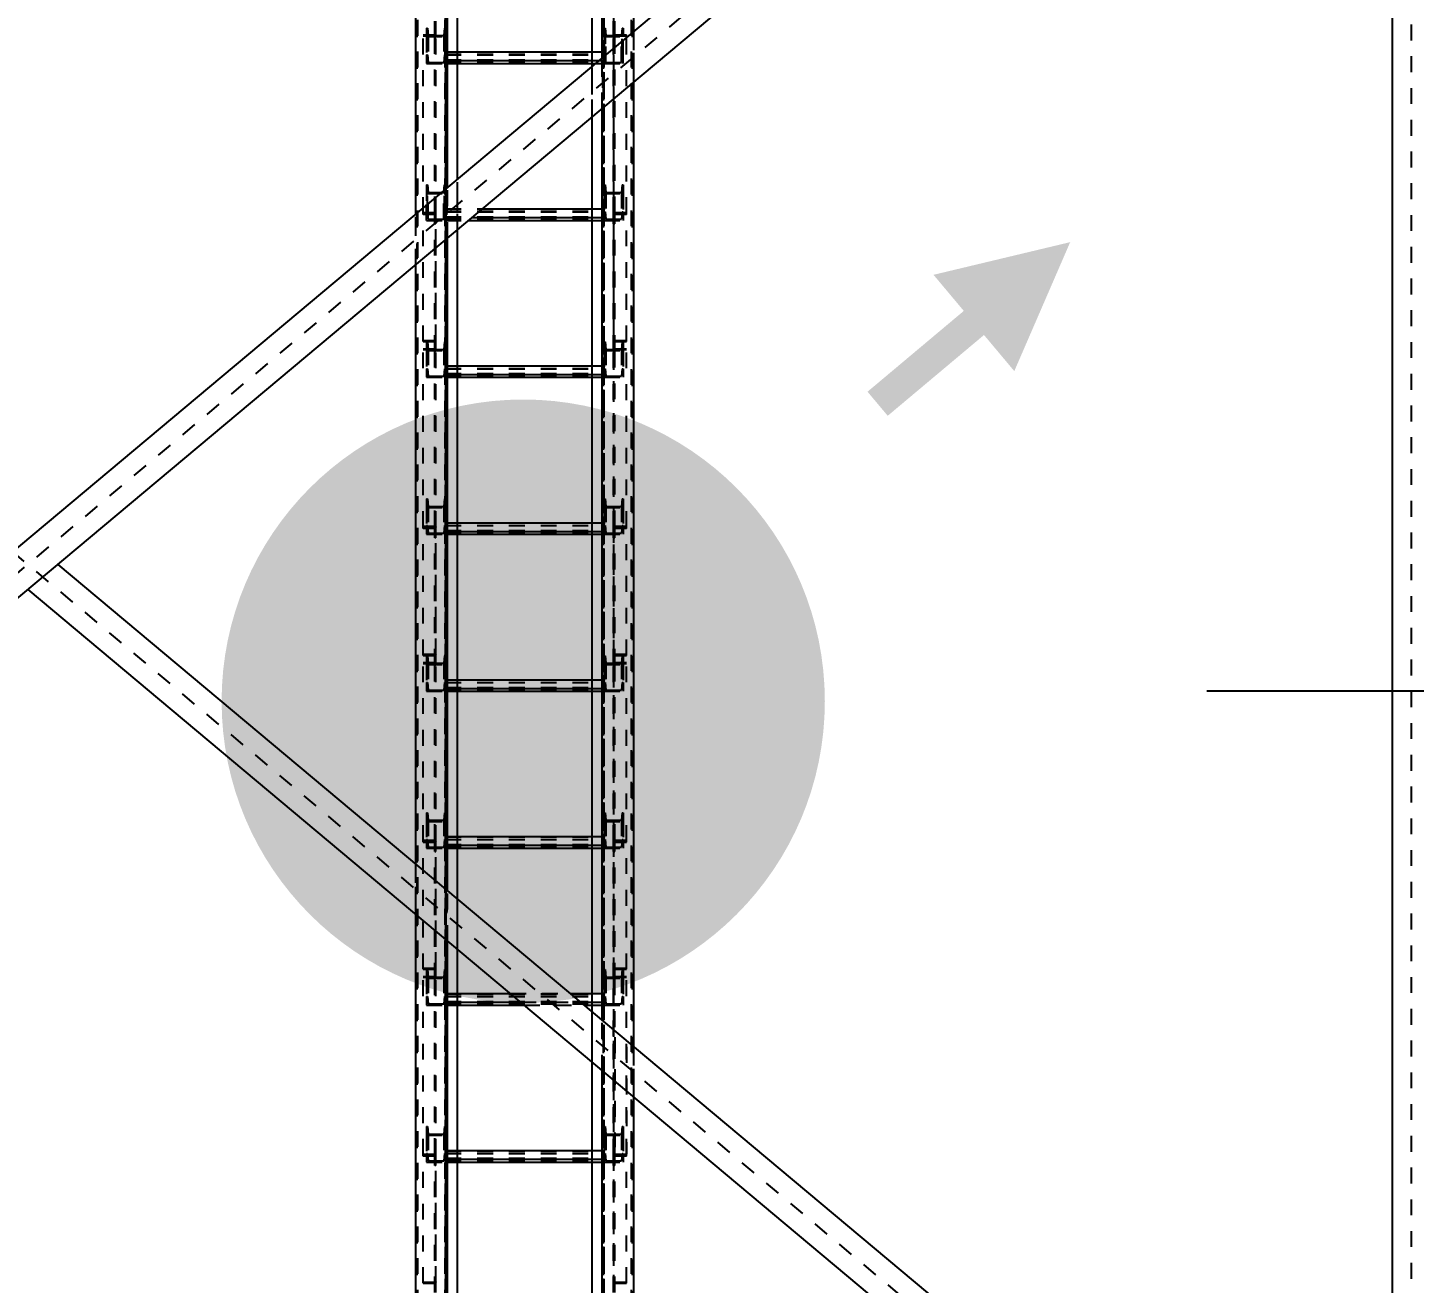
# Model space of a CAD drawing. Header units: millimetres. Extents: x 149919 to 150445, y 136651 to 136866.
# Drawn here: x 150384.83 to 150393.57, y 136811.45 to 136819.35 of the extents above; entities that cross this region are included whole.
import ezdxf

# ---------------------------------------------------------------- set-up
doc = ezdxf.new("R2010")
doc.units = ezdxf.units.MM
doc.header["$LTSCALE"] = 0.25
for name, pattern in [('CENTER', [50.8, 31.75, -6.35, 6.35, -6.35]), ('XKITLINE00', [0]), ('XKITLINE02', [4, 2, -2]), ('XKITLINE03', [6, 3, -1, 1, -1])]:
    doc.linetypes.add(name, pattern=pattern)
doc.layers.add('Parts', color=7, linetype='Continuous')
doc.styles.add('ROMANS', font='romans.shx')
doc.dimstyles.new('MD300', dxfattribs={"dimtxt": 2.5, "dimasz": 2.5, "dimexe": 1, "dimexo": 1, "dimgap": 0.5, "dimtad": 1, "dimdec": 1, "dimlfac": 50, "dimrnd": 0.5, "dimdsep": 46, "dimtxsty": 'ROMANS', "dimcen": 1, "dimclrd": 146, "dimclre": 146, "dimclrt": 30, "dimadec": 1, "dimazin": 2, "dimtfac": 1, "dimtdec": 1, "dimtmove": 0, "dimatfit": 1, "dimfxl": 1, "dimtolj": 1, "dimtzin": 0, "dimlwd": -1, "dimlwe": -1, "dimarcsym": 0})

# ---------------------------------------------------------------- blocks, each defined once
blk = doc.blocks.new('çatıı')
at = {"color": 116, "linetype": 'XKITLINE02', "true_color": 0x136734}
for p, q in [((24664.54, 15752.41), (24664.54, 17452.73)), ((24665.07, 15753.25), (24665.07, 17453.8)), ((24682.31, 15753.25), (24682.31, 17436.87)), ((24682.84, 15752.41), (24682.84, 17434.76)), ((24683.69, 15752.41), (24683.69, 17435.72)), ((24547.15, 15752.41), (24547.15, 17382.25)), ((24547.68, 15753.25), (24547.68, 17382.75)), ((24564.91, 15753.25), (24564.92, 17382.75)), ((24565, 15740.27), (24565, 17383.29)), ((24565.45, 15752.41), (24565.45, 17382.25)), ((24565.85, 15740.48), (24565.85, 17383.08)), ((24572.5, 15809.97), (24572.5, 17383.29)), ((24657.5, 15796.2), (24657.5, 17383.29)), ((24657.5, 15743.16), (24657.5, 17380.27)), ((24664.15, 15740.48), (24664.15, 17383.08)), ((24665, 15740.27), (24665, 17383.29)), ((24546.3, 15807.12), (24546.3, 17332.58)), ((24565, 17309.24), (24565, 15740.27)), ((24565.85, 17311.54), (24565.85, 15740.48)), ((24572.5, 15743.16), (24572.5, 17310.06)), ((24558.2, 16892.44), (24558.2, 16978.51)), ((24559, 16892.44), (24559, 16979.17)), ((24670.98, 16892.44), (24670.98, 16979.17)), ((24671.78, 16892.44), (24671.78, 16978.51)), ((24553, 16898.1), (24553, 16881.22)), ((24553, 16898.1), (24553.68, 16898.1)), ((24553, 16898.1), (24553, 16892.66)), ((24553.68, 16898.1), (24553.68, 16881.22)), ((24553.68, 16898.1), (24554.06, 16893.36)), ((24558.2, 16781.94), (24558.2, 16898.19)), ((24558.2, 16898.19), (24559, 16898.19)), ((24559, 16781.45), (24559, 16898.19)), ((24564.32, 16898.1), (24563.93, 16893.36)), ((24564.32, 16898.1), (24564.32, 16881.22)), ((24564.32, 16898.1), (24565, 16898.1)), ((24565, 16898.1), (24565, 16881.22)), ((24565, 16898.1), (24565, 16892.66)), ((24664.97, 16898.1), (24664.97, 16892.66)), ((24664.97, 16898.1), (24665.66, 16898.1)), ((24664.97, 16878.31), (24664.97, 16898.1)), ((24665.66, 16898.1), (24666.04, 16893.36)), ((24665.66, 16898.1), (24665.66, 16881.22)), ((24670.98, 16781.45), (24670.98, 16898.19)), ((24670.98, 16898.19), (24671.78, 16898.19)), ((24671.78, 16881.95), (24671.78, 16898.19)), ((24676.3, 16898.1), (24675.91, 16893.36)), ((24676.3, 16898.1), (24676.98, 16898.1)), ((24676.3, 16881.22), (24676.3, 16898.1)), ((24676.98, 16898.1), (24676.98, 16892.66)), ((24676.98, 16880.53), (24676.98, 16898.1)), ((24683.69, 16864.16), (24683.69, 16895.93)), ((24551, 16781.45), (24551, 16893.77)), ((24551, 16893.77), (24558.2, 16893.77)), ((24551, 16893.28), (24559, 16893.28)), ((24553, 16892.66), (24553, 16875.78)), ((24553, 16892.66), (24565, 16892.66)), ((24554.06, 16893.36), (24554.06, 16876.47)), ((24554.06, 16893.36), (24563.93, 16893.36)), ((24558.2, 16892.44), (24559, 16892.44)), ((24563.93, 16893.36), (24563.93, 16876.47)), ((24565, 16892.66), (24565, 16875.78)), ((24664.97, 16892.66), (24676.98, 16892.66)), ((24664.97, 16875.78), (24664.97, 16892.66)), ((24666.04, 16893.36), (24675.91, 16893.36)), ((24666.04, 16876.47), (24666.04, 16893.36)), ((24670.98, 16893.28), (24678.98, 16893.28)), ((24670.98, 16892.44), (24671.78, 16892.44)), ((24671.78, 16893.77), (24678.98, 16893.77)), ((24675.91, 16876.47), (24675.91, 16893.36)), ((24676.98, 16875.78), (24676.98, 16892.66)), ((24678.98, 16887.98), (24678.98, 16893.77)), ((24678.98, 16781.45), (24678.98, 16887.98)), ((24553, 16881.22), (24553.68, 16881.22)), ((24553, 16881.22), (24553, 16875.78)), ((24553.68, 16881.22), (24554.06, 16876.47)), ((24564.32, 16881.22), (24563.93, 16876.47)), ((24564.32, 16881.22), (24565, 16881.22)), ((24565, 16875.78), (24565, 16883.03)), ((24565, 16883.03), (24572.5, 16883.03)), ((24565, 16882.92), (24664.97, 16882.92)), ((24565, 16881.32), (24664.97, 16881.32)), ((24565, 16881.22), (24664.97, 16881.22)), ((24565, 16881.22), (24565, 16875.78)), ((24657.5, 16883.03), (24664.97, 16883.03)), ((24663.69, 16847.41), (24663.69, 16879.19)), ((24664.97, 16875.78), (24664.97, 16883.03)), ((24664.97, 16881.22), (24665.66, 16881.22)), ((24666.04, 16876.47), (24665.66, 16881.22)), ((24670.98, 16881.28), (24670.98, 16781.45)), ((24671.78, 16781.94), (24671.78, 16881.95)), ((24675.91, 16876.47), (24676.3, 16881.22)), ((24676.3, 16881.22), (24676.98, 16881.22)), ((24553, 16875.78), (24565, 16875.78)), ((24554.06, 16876.47), (24563.93, 16876.47)), ((24565, 16878.12), (24664.97, 16878.12)), ((24565, 16877.59), (24572.5, 16877.59)), ((24565, 16876.63), (24664.97, 16876.63)), ((24565, 16875.78), (24572.5, 16875.78)), ((24657.5, 16877.59), (24664.97, 16877.59)), ((24657.5, 16875.78), (24664.97, 16875.78)), ((24657.5, 16842.22), (24657.5, 16874)), ((24664.97, 16875.78), (24676.98, 16875.78)), ((24666.04, 16876.47), (24675.91, 16876.47)), ((24572.5, 16771.05), (24572.5, 16802.83)), ((24553, 16799.24), (24553, 16784.54)), ((24553, 16799.24), (24553.68, 16799.24)), ((24553, 16799.24), (24553, 16793.81)), ((24553, 16776.92), (24553, 16793.81)), ((24553, 16793.81), (24565, 16793.81)), ((24553.68, 16782.36), (24553.68, 16799.24)), ((24553.68, 16799.24), (24554.06, 16794.5)), ((24554.06, 16777.62), (24554.06, 16794.5)), ((24554.06, 16794.5), (24563.93, 16794.5)), ((24563.93, 16794.5), (24564.32, 16799.24)), ((24563.93, 16777.62), (24563.93, 16794.5)), ((24564.32, 16782.36), (24564.32, 16799.24)), ((24564.32, 16799.24), (24565, 16799.24)), ((24565, 16776.92), (24565, 16799.24)), ((24565, 16782.36), (24565, 16799.24)), ((24566.3, 16765.86), (24566.3, 16797.64)), ((24664.97, 16799.24), (24664.97, 16793.81)), ((24664.97, 16799.24), (24665.66, 16799.24)), ((24664.97, 16799.24), (24664.97, 16782.36)), ((24664.97, 16793.81), (24676.98, 16793.81)), ((24664.97, 16793.81), (24664.97, 16776.92)), ((24665.66, 16799.24), (24666.04, 16794.5)), ((24665.66, 16799.24), (24665.66, 16782.36)), ((24666.04, 16794.5), (24675.91, 16794.5)), ((24666.04, 16794.5), (24666.04, 16777.62)), ((24676.3, 16799.24), (24675.91, 16794.5)), ((24675.91, 16794.5), (24675.91, 16777.62)), ((24676.3, 16799.24), (24676.98, 16799.24)), ((24676.3, 16799.24), (24676.3, 16782.36)), ((24676.98, 16799.24), (24676.98, 16793.81)), ((24676.98, 16799.24), (24676.98, 16782.36)), ((24676.98, 16793.81), (24676.98, 16776.92)), ((24553, 16776.92), (24553, 16784.54)), ((24553, 16782.36), (24553.68, 16782.36)), ((24554.06, 16777.62), (24553.68, 16782.36)), ((24558.2, 16786.36), (24559, 16786.36)), ((24564.32, 16782.36), (24563.93, 16777.62)), ((24564.32, 16782.36), (24565, 16782.36)), ((24565, 16776.92), (24565, 16784.17)), ((24565, 16784.17), (24588.16, 16784.17)), ((24565, 16784.07), (24664.97, 16784.07)), ((24565, 16782.46), (24664.97, 16782.46)), ((24565, 16776.92), (24565, 16782.36)), ((24565, 16782.36), (24664.97, 16782.36)), ((24657.5, 16784.17), (24664.97, 16784.17)), ((24664.97, 16776.92), (24664.97, 16784.17)), ((24664.97, 16782.36), (24664.97, 16776.92)), ((24664.97, 16782.36), (24665.66, 16782.36)), ((24665.66, 16782.36), (24666.04, 16777.62)), ((24670.98, 16786.36), (24671.78, 16786.36)), ((24676.3, 16782.36), (24675.91, 16777.62)), ((24676.3, 16782.36), (24676.98, 16782.36)), ((24676.98, 16782.36), (24676.98, 16776.92)), ((24546.3, 16749.11), (24546.3, 16780.89)), ((24551, 16781.94), (24558.2, 16781.94)), ((24551, 16781.45), (24559, 16781.45)), ((24551, 16700.65), (24551, 16781.45)), ((24551, 16781.45), (24559, 16781.45)), ((24551, 16780.79), (24558.2, 16780.79)), ((24553, 16776.92), (24565, 16776.92)), ((24554.06, 16777.62), (24563.93, 16777.62)), ((24558.2, 16694.72), (24558.2, 16780.79)), ((24558.2, 16774.87), (24559, 16774.87)), ((24559, 16694.72), (24559, 16781.45)), ((24565, 16779.26), (24664.97, 16779.26)), ((24565, 16778.73), (24581.67, 16778.73)), ((24565, 16777.78), (24664.97, 16777.78)), ((24565, 16776.92), (24579.51, 16776.92)), ((24657.5, 16778.73), (24664.97, 16778.73)), ((24657.5, 16776.92), (24664.97, 16776.92)), ((24664.97, 16776.92), (24676.98, 16776.92)), ((24666.04, 16777.62), (24675.91, 16777.62)), ((24670.98, 16781.45), (24678.98, 16781.45)), ((24670.98, 16694.72), (24670.98, 16781.45)), ((24670.98, 16781.45), (24678.98, 16781.45)), ((24670.98, 16774.87), (24671.78, 16774.87)), ((24671.78, 16781.94), (24678.98, 16781.94)), ((24671.78, 16694.72), (24671.78, 16780.79)), ((24671.78, 16780.79), (24678.98, 16780.79)), ((24678.98, 16700.65), (24678.98, 16781.45)), ((24551, 16701.31), (24559, 16701.31)), ((24551, 16700.65), (24558.2, 16700.65)), ((24551, 16583.74), (24551, 16696.05)), ((24551, 16696.05), (24558.2, 16696.05)), ((24551, 16695.56), (24559, 16695.56)), ((24553, 16700.39), (24553, 16683.5)), ((24553, 16700.39), (24553.68, 16700.39)), ((24553, 16700.39), (24553, 16694.95)), ((24553, 16694.95), (24553, 16678.07)), ((24553, 16694.95), (24565, 16694.95)), ((24553.68, 16700.39), (24553.68, 16683.5)), ((24553.68, 16700.39), (24554.06, 16695.64)), ((24554.06, 16695.64), (24554.06, 16678.76)), ((24554.06, 16695.64), (24563.93, 16695.64)), ((24558.2, 16584.23), (24558.2, 16700.47)), ((24558.2, 16700.47), (24559, 16700.47)), ((24559, 16583.74), (24559, 16700.47)), ((24564.32, 16700.39), (24563.93, 16695.64)), ((24563.93, 16695.64), (24563.93, 16678.76)), ((24564.32, 16700.39), (24564.32, 16683.5)), ((24564.32, 16700.39), (24565, 16700.39)), ((24565, 16700.39), (24565, 16683.5)), ((24565, 16700.39), (24565, 16694.95)), ((24565, 16694.95), (24565, 16678.07)), ((24664.97, 16700.39), (24664.97, 16694.95)), ((24664.97, 16700.39), (24665.66, 16700.39)), ((24664.97, 16700.39), (24664.97, 16683.5)), ((24664.97, 16694.95), (24676.98, 16694.95)), ((24664.97, 16694.95), (24664.97, 16678.07)), ((24665.66, 16700.39), (24666.04, 16695.64)), ((24665.66, 16700.39), (24665.66, 16683.5)), ((24666.04, 16695.64), (24675.91, 16695.64)), ((24666.04, 16695.64), (24666.04, 16678.76)), ((24670.98, 16701.31), (24678.98, 16701.31)), ((24670.98, 16583.74), (24670.98, 16700.47)), ((24670.98, 16700.47), (24671.78, 16700.47)), ((24670.98, 16695.56), (24678.98, 16695.56)), ((24671.78, 16700.65), (24678.98, 16700.65)), ((24671.78, 16584.23), (24671.78, 16700.47)), ((24671.78, 16696.05), (24678.98, 16696.05)), ((24676.3, 16700.39), (24675.91, 16695.64)), ((24675.91, 16695.64), (24675.91, 16678.76)), ((24676.3, 16700.39), (24676.98, 16700.39)), ((24676.3, 16700.39), (24676.3, 16683.5)), ((24676.98, 16700.39), (24676.98, 16694.95)), ((24676.98, 16700.39), (24676.98, 16683.5)), ((24676.98, 16694.95), (24676.98, 16678.07)), ((24678.98, 16583.74), (24678.98, 16696.05)), ((24558.2, 16694.72), (24559, 16694.72)), ((24670.98, 16694.72), (24671.78, 16694.72)), ((24553, 16683.5), (24553.68, 16683.5)), ((24553, 16683.5), (24553, 16678.07)), ((24553, 16678.07), (24565, 16678.07)), ((24553.68, 16683.5), (24554.06, 16678.76)), ((24554.06, 16678.76), (24563.93, 16678.76)), ((24564.32, 16683.5), (24563.93, 16678.76)), ((24564.32, 16683.5), (24565, 16683.5)), ((24565, 16678.07), (24565, 16685.31)), ((24565, 16685.31), (24572.5, 16685.31)), ((24565, 16685.21), (24664.97, 16685.21)), ((24565, 16683.61), (24664.97, 16683.61)), ((24565, 16683.5), (24565, 16678.07)), ((24565, 16683.5), (24664.97, 16683.5)), ((24565, 16680.41), (24664.97, 16680.41)), ((24565, 16679.87), (24572.5, 16679.87)), ((24565, 16678.92), (24664.97, 16678.92)), ((24565, 16678.07), (24572.5, 16678.07)), ((24657.5, 16685.31), (24664.97, 16685.31)), ((24657.5, 16679.87), (24664.97, 16679.87)), ((24657.5, 16678.07), (24664.97, 16678.07)), ((24664.97, 16678.07), (24664.97, 16685.31)), ((24664.97, 16683.5), (24664.97, 16678.07)), ((24664.97, 16683.5), (24665.66, 16683.5)), ((24664.97, 16678.07), (24676.98, 16678.07)), ((24665.66, 16683.5), (24666.04, 16678.76)), ((24666.04, 16678.76), (24675.91, 16678.76)), ((24676.3, 16683.5), (24675.91, 16678.76)), ((24676.3, 16683.5), (24676.98, 16683.5)), ((24676.98, 16683.5), (24676.98, 16678.07)), ((24553, 16601.53), (24553, 16584.65)), ((24553, 16601.53), (24553.68, 16601.53)), ((24553, 16601.53), (24553, 16596.09)), ((24553.68, 16601.53), (24553.68, 16584.65)), ((24553.68, 16601.53), (24554.06, 16596.78)), ((24564.32, 16601.53), (24563.93, 16596.78)), ((24564.32, 16601.53), (24564.32, 16584.65)), ((24564.32, 16601.53), (24565, 16601.53)), ((24565, 16601.53), (24565, 16584.65)), ((24565, 16601.53), (24565, 16596.09)), ((24664.97, 16601.53), (24664.97, 16596.09)), ((24664.97, 16601.53), (24665.66, 16601.53)), ((24664.97, 16601.53), (24664.97, 16584.65)), ((24665.66, 16601.53), (24666.04, 16596.78)), ((24665.66, 16601.53), (24665.66, 16584.65)), ((24676.3, 16601.53), (24675.91, 16596.78)), ((24676.3, 16601.53), (24676.98, 16601.53)), ((24676.3, 16601.53), (24676.3, 16584.65)), ((24676.98, 16601.53), (24676.98, 16596.09)), ((24676.98, 16601.53), (24676.98, 16584.65)), ((24553, 16596.09), (24553, 16579.21)), ((24553, 16596.09), (24565, 16596.09)), ((24554.06, 16596.78), (24554.06, 16579.9)), ((24554.06, 16596.78), (24563.93, 16596.78)), ((24563.93, 16596.78), (24563.93, 16579.9)), ((24565, 16596.09), (24565, 16579.21)), ((24664.97, 16596.09), (24676.98, 16596.09)), ((24664.97, 16596.09), (24664.97, 16579.21)), ((24666.04, 16596.78), (24675.91, 16596.78)), ((24666.04, 16596.78), (24666.04, 16579.9)), ((24675.91, 16596.78), (24675.91, 16579.9)), ((24676.98, 16596.09), (24676.98, 16579.21)), ((24551, 16584.23), (24558.2, 16584.23)), ((24551, 16502.93), (24551, 16583.74)), ((24551, 16583.74), (24559, 16583.74)), ((24551, 16583.74), (24559, 16583.74)), ((24551, 16583.08), (24558.2, 16583.08)), ((24553, 16584.65), (24553.68, 16584.65)), ((24553, 16584.65), (24553, 16579.21)), ((24553.68, 16584.65), (24554.06, 16579.9)), ((24558.2, 16588.64), (24559, 16588.64)), ((24558.2, 16497.01), (24558.2, 16583.08)), ((24559, 16497.01), (24559, 16583.74)), ((24564.32, 16584.65), (24563.93, 16579.9)), ((24564.32, 16584.65), (24565, 16584.65)), ((24565, 16579.21), (24565, 16586.45)), ((24565, 16586.45), (24572.5, 16586.45)), ((24565, 16586.35), (24664.97, 16586.35)), ((24565, 16584.75), (24664.97, 16584.75)), ((24565, 16584.65), (24664.97, 16584.65)), ((24565, 16584.65), (24565, 16579.21)), ((24565, 16581.55), (24664.97, 16581.55)), ((24657.5, 16586.45), (24664.97, 16586.45)), ((24664.97, 16579.21), (24664.97, 16586.45)), ((24664.97, 16584.65), (24664.97, 16579.21)), ((24664.97, 16584.65), (24665.66, 16584.65)), ((24665.66, 16584.65), (24666.04, 16579.9)), ((24670.98, 16588.64), (24671.78, 16588.64)), ((24670.98, 16583.74), (24678.98, 16583.74)), ((24670.98, 16497.01), (24670.98, 16583.74)), ((24670.98, 16583.74), (24678.98, 16583.74)), ((24671.78, 16584.23), (24678.98, 16584.23)), ((24671.78, 16497.01), (24671.78, 16583.08)), ((24671.78, 16583.08), (24678.98, 16583.08)), ((24676.3, 16584.65), (24675.91, 16579.9)), ((24676.3, 16584.65), (24676.98, 16584.65)), ((24676.98, 16584.65), (24676.98, 16579.21)), ((24678.98, 16502.93), (24678.98, 16583.74)), ((24553, 16579.21), (24565, 16579.21)), ((24554.06, 16579.9), (24563.93, 16579.9)), ((24558.2, 16577.15), (24559, 16577.15)), ((24565, 16581.02), (24572.5, 16581.02)), ((24565, 16580.06), (24664.97, 16580.06)), ((24565, 16579.21), (24572.5, 16579.21)), ((24657.5, 16581.02), (24664.97, 16581.02)), ((24657.5, 16579.21), (24664.97, 16579.21)), ((24664.97, 16579.21), (24676.98, 16579.21)), ((24666.04, 16579.9), (24675.91, 16579.9)), ((24670.98, 16577.15), (24671.78, 16577.15)), ((24551, 16503.59), (24559, 16503.59)), ((24551, 16502.93), (24558.2, 16502.93)), ((24553, 16502.67), (24553, 16485.79)), ((24553, 16502.67), (24553.68, 16502.67)), ((24553, 16502.67), (24553, 16497.23)), ((24553.68, 16502.67), (24553.68, 16485.79)), ((24553.68, 16502.67), (24554.06, 16497.93)), ((24558.2, 16386.51), (24558.2, 16502.76)), ((24558.2, 16502.76), (24559, 16502.76)), ((24559, 16386.02), (24559, 16502.76)), ((24564.32, 16502.67), (24563.93, 16497.93)), ((24564.32, 16502.67), (24564.32, 16485.79)), ((24564.32, 16502.67), (24565, 16502.67)), ((24565, 16502.67), (24565, 16485.79)), ((24565, 16502.67), (24565, 16497.23)), ((24664.97, 16502.67), (24664.97, 16497.23)), ((24664.97, 16502.67), (24665.66, 16502.67)), ((24664.97, 16502.67), (24664.97, 16485.79)), ((24665.66, 16502.67), (24666.04, 16497.93)), ((24665.66, 16502.67), (24665.66, 16485.79)), ((24670.98, 16503.59), (24678.98, 16503.59)), ((24670.98, 16386.02), (24670.98, 16502.76)), ((24670.98, 16502.76), (24671.78, 16502.76)), ((24671.78, 16502.93), (24678.98, 16502.93)), ((24671.78, 16386.51), (24671.78, 16502.76)), ((24676.3, 16502.67), (24675.91, 16497.93)), ((24676.3, 16502.67), (24676.98, 16502.67)), ((24676.3, 16502.67), (24676.3, 16485.79)), ((24676.98, 16502.67), (24676.98, 16497.23)), ((24676.98, 16502.67), (24676.98, 16485.79)), ((24551, 16386.02), (24551, 16498.34)), ((24551, 16498.34), (24558.2, 16498.34)), ((24551, 16497.85), (24559, 16497.85)), ((24553, 16497.23), (24553, 16480.35)), ((24553, 16497.23), (24565, 16497.23)), ((24554.06, 16497.93), (24554.06, 16481.04)), ((24554.06, 16497.93), (24563.93, 16497.93)), ((24558.2, 16497.01), (24559, 16497.01)), ((24563.93, 16497.93), (24563.93, 16481.04)), ((24565, 16497.23), (24565, 16480.35)), ((24664.97, 16497.23), (24676.98, 16497.23)), ((24664.97, 16497.23), (24664.97, 16480.35)), ((24666.04, 16497.93), (24675.91, 16497.93)), ((24666.04, 16497.93), (24666.04, 16481.04)), ((24670.98, 16497.85), (24678.98, 16497.85)), ((24670.98, 16497.01), (24671.78, 16497.01)), ((24671.78, 16498.34), (24678.98, 16498.34)), ((24675.91, 16497.93), (24675.91, 16481.04)), ((24676.98, 16497.23), (24676.98, 16480.35)), ((24678.98, 16386.02), (24678.98, 16498.34)), ((24553, 16485.79), (24553.68, 16485.79)), ((24553, 16485.79), (24553, 16480.35)), ((24553.68, 16485.79), (24554.06, 16481.04)), ((24564.32, 16485.79), (24563.93, 16481.04)), ((24564.32, 16485.79), (24565, 16485.79)), ((24565, 16480.35), (24565, 16487.6)), ((24565, 16487.6), (24572.5, 16487.6)), ((24565, 16487.49), (24664.97, 16487.49)), ((24565, 16485.89), (24664.97, 16485.89)), ((24565, 16485.79), (24565, 16480.35)), ((24565, 16485.79), (24664.97, 16485.79)), ((24657.5, 16487.6), (24664.97, 16487.6)), ((24664.97, 16480.35), (24664.97, 16487.6)), ((24664.97, 16485.79), (24664.97, 16480.35)), ((24664.97, 16485.79), (24665.66, 16485.79)), ((24665.66, 16485.79), (24666.04, 16481.04)), ((24676.3, 16485.79), (24675.91, 16481.04)), ((24676.3, 16485.79), (24676.98, 16485.79)), ((24676.98, 16485.79), (24676.98, 16480.35)), ((24553, 16480.35), (24565, 16480.35)), ((24554.06, 16481.04), (24563.93, 16481.04)), ((24565, 16482.69), (24664.97, 16482.69)), ((24565, 16482.16), (24572.5, 16482.16)), ((24565, 16481.2), (24664.97, 16481.2)), ((24565, 16480.35), (24572.5, 16480.35)), ((24657.5, 16482.16), (24664.97, 16482.16)), ((24657.5, 16480.35), (24664.97, 16480.35)), ((24664.97, 16480.35), (24676.98, 16480.35)), ((24666.04, 16481.04), (24675.91, 16481.04)), ((24553, 16403.81), (24553, 16386.93)), ((24553, 16403.81), (24553.68, 16403.81)), ((24553, 16403.81), (24553, 16398.38)), ((24553, 16398.38), (24553, 16381.49)), ((24553, 16398.38), (24565, 16398.38)), ((24553.68, 16403.81), (24553.68, 16386.93)), ((24553.68, 16403.81), (24554.06, 16399.07)), ((24554.06, 16399.07), (24554.06, 16382.19)), ((24554.06, 16399.07), (24563.93, 16399.07)), ((24564.32, 16403.81), (24563.93, 16399.07)), ((24563.93, 16399.07), (24563.93, 16382.19)), ((24564.32, 16403.81), (24564.32, 16386.93)), ((24564.32, 16403.81), (24565, 16403.81)), ((24565, 16403.81), (24565, 16386.93)), ((24565, 16403.81), (24565, 16398.38)), ((24565, 16398.38), (24565, 16381.49)), ((24664.97, 16403.81), (24664.97, 16398.38)), ((24664.97, 16403.81), (24665.66, 16403.81)), ((24664.97, 16403.81), (24664.97, 16386.93)), ((24664.97, 16398.38), (24676.98, 16398.38)), ((24664.97, 16398.38), (24664.97, 16381.49)), ((24665.66, 16403.81), (24666.04, 16399.07)), ((24665.66, 16403.81), (24665.66, 16386.93)), ((24666.04, 16399.07), (24675.91, 16399.07)), ((24666.04, 16399.07), (24666.04, 16382.19)), ((24676.3, 16403.81), (24675.91, 16399.07)), ((24675.91, 16399.07), (24675.91, 16382.19)), ((24676.3, 16403.81), (24676.98, 16403.81)), ((24676.3, 16403.81), (24676.3, 16386.93)), ((24676.98, 16403.81), (24676.98, 16398.38)), ((24676.98, 16403.81), (24676.98, 16386.93)), ((24676.98, 16398.38), (24676.98, 16381.49)), ((24558.2, 16390.93), (24559, 16390.93)), ((24670.98, 16390.93), (24671.78, 16390.93)), ((24551, 16386.51), (24558.2, 16386.51)), ((24551, 16305.22), (24551, 16386.02)), ((24551, 16386.02), (24559, 16386.02)), ((24551, 16386.02), (24559, 16386.02)), ((24551, 16385.36), (24558.2, 16385.36)), ((24553, 16386.93), (24553.68, 16386.93)), ((24553, 16386.93), (24553, 16381.49)), ((24553, 16381.49), (24565, 16381.49)), ((24553.68, 16386.93), (24554.06, 16382.19)), ((24554.06, 16382.19), (24563.93, 16382.19)), ((24558.2, 16299.29), (24558.2, 16385.36)), ((24559, 16299.29), (24559, 16386.02)), ((24564.32, 16386.93), (24563.93, 16382.19)), ((24564.32, 16386.93), (24565, 16386.93)), ((24565, 16381.49), (24565, 16388.74)), ((24565, 16388.74), (24572.5, 16388.74)), ((24565, 16388.64), (24664.97, 16388.64)), ((24565, 16387.03), (24664.97, 16387.03)), ((24565, 16386.93), (24664.97, 16386.93)), ((24565, 16386.93), (24565, 16381.49)), ((24565, 16383.83), (24664.97, 16383.83)), ((24565, 16383.3), (24572.5, 16383.3)), ((24565, 16382.35), (24664.97, 16382.35)), ((24565, 16381.49), (24572.5, 16381.49)), ((24657.5, 16388.74), (24664.97, 16388.74)), ((24657.5, 16383.3), (24664.97, 16383.3)), ((24657.5, 16381.49), (24664.97, 16381.49)), ((24664.97, 16381.49), (24664.97, 16388.74)), ((24664.97, 16386.93), (24664.97, 16381.49)), ((24664.97, 16386.93), (24665.66, 16386.93)), ((24664.97, 16381.49), (24676.98, 16381.49)), ((24665.66, 16386.93), (24666.04, 16382.19)), ((24666.04, 16382.19), (24675.91, 16382.19)), ((24670.98, 16299.29), (24670.98, 16386.02)), ((24670.98, 16386.02), (24678.98, 16386.02)), ((24670.98, 16386.02), (24678.98, 16386.02)), ((24671.78, 16386.51), (24678.98, 16386.51)), ((24671.78, 16299.29), (24671.78, 16385.36)), ((24671.78, 16385.36), (24678.98, 16385.36)), ((24676.3, 16386.93), (24675.91, 16382.19)), ((24676.3, 16386.93), (24676.98, 16386.93)), ((24676.98, 16386.93), (24676.98, 16381.49)), ((24678.98, 16305.22), (24678.98, 16386.02)), ((24558.2, 16379.44), (24559, 16379.44)), ((24670.98, 16379.44), (24671.78, 16379.44)), ((24546.3, 16339.66), (24546.3, 16371.44)), ((24566.3, 16322.91), (24566.3, 16354.69)), ((24572.5, 16317.72), (24572.5, 16349.5)), ((24551, 16305.88), (24559, 16305.88)), ((24551, 16305.22), (24558.2, 16305.22)), ((24553, 16304.96), (24553, 16288.07)), ((24553, 16304.96), (24553.68, 16304.96)), ((24553, 16304.96), (24553, 16299.52)), ((24553.68, 16304.96), (24553.68, 16288.07)), ((24553.68, 16304.96), (24554.06, 16300.21)), ((24558.2, 16188.8), (24558.2, 16305.04)), ((24558.2, 16305.04), (24559, 16305.04)), ((24559, 16188.31), (24559, 16305.04)), ((24564.32, 16304.96), (24563.93, 16300.21)), ((24564.32, 16304.96), (24564.32, 16288.07)), ((24564.32, 16304.96), (24565, 16304.96)), ((24565, 16304.96), (24565, 16288.07)), ((24565, 16304.96), (24565, 16299.52)), ((24664.97, 16304.96), (24664.97, 16299.52)), ((24664.97, 16304.96), (24665.66, 16304.96)), ((24664.97, 16304.96), (24664.97, 16288.07)), ((24665.66, 16304.96), (24666.04, 16300.21)), ((24665.66, 16304.96), (24665.66, 16288.07)), ((24670.98, 16305.88), (24678.98, 16305.88)), ((24670.98, 16263.02), (24670.98, 16305.04)), ((24670.98, 16305.04), (24671.78, 16305.04)), ((24671.78, 16305.22), (24678.98, 16305.22)), ((24671.78, 16188.8), (24671.78, 16305.04)), ((24676.3, 16304.96), (24675.91, 16300.21)), ((24676.3, 16304.96), (24676.98, 16304.96)), ((24676.3, 16304.96), (24676.3, 16288.07)), ((24676.98, 16304.96), (24676.98, 16299.52)), ((24676.98, 16304.96), (24676.98, 16288.07)), ((24551, 16188.31), (24551, 16300.62)), ((24551, 16300.62), (24558.2, 16300.62)), ((24551, 16300.13), (24559, 16300.13)), ((24553, 16299.52), (24553, 16282.64)), ((24553, 16299.52), (24565, 16299.52)), ((24554.06, 16300.21), (24554.06, 16283.33)), ((24554.06, 16300.21), (24563.93, 16300.21)), ((24558.2, 16299.29), (24559, 16299.29)), ((24563.93, 16300.21), (24563.93, 16283.33)), ((24565, 16299.52), (24565, 16282.64)), ((24664.97, 16299.52), (24676.98, 16299.52)), ((24664.97, 16299.52), (24664.97, 16282.64)), ((24666.04, 16300.21), (24675.91, 16300.21)), ((24666.04, 16300.21), (24666.04, 16283.33)), ((24670.98, 16300.13), (24678.98, 16300.13)), ((24670.98, 16299.29), (24671.78, 16299.29)), ((24671.78, 16300.62), (24678.98, 16300.62)), ((24675.91, 16300.21), (24675.91, 16283.33)), ((24676.98, 16299.52), (24676.98, 16282.64)), ((24678.98, 16188.31), (24678.98, 16300.62)), ((24553, 16288.07), (24553.68, 16288.07)), ((24553, 16288.07), (24553, 16282.64)), ((24553.68, 16288.07), (24554.06, 16283.33)), ((24564.32, 16288.07), (24563.93, 16283.33)), ((24564.32, 16288.07), (24565, 16288.07)), ((24565, 16282.64), (24565, 16289.88)), ((24565, 16289.88), (24572.5, 16289.88)), ((24565, 16289.78), (24664.97, 16289.78)), ((24565, 16288.18), (24664.97, 16288.18)), ((24565, 16288.07), (24664.97, 16288.07)), ((24565, 16288.07), (24565, 16282.64)), ((24565, 16284.98), (24664.97, 16284.98)), ((24565, 16284.44), (24572.5, 16284.44)), ((24605.75, 16289.88), (24643.69, 16289.88)), ((24612.24, 16284.44), (24650.19, 16284.44)), ((24657.5, 16289.88), (24664.97, 16289.88)), ((24657.5, 16284.44), (24664.97, 16284.44)), ((24664.97, 16282.64), (24664.97, 16289.88)), ((24664.97, 16288.07), (24664.97, 16282.64)), ((24664.97, 16288.07), (24665.66, 16288.07)), ((24665.66, 16288.07), (24666.04, 16283.33)), ((24676.3, 16288.07), (24675.91, 16283.33)), ((24676.3, 16288.07), (24676.98, 16288.07)), ((24676.98, 16288.07), (24676.98, 16282.64)), ((24553, 16282.64), (24565, 16282.64)), ((24554.06, 16283.33), (24563.93, 16283.33)), ((24565, 16283.49), (24664.97, 16283.49)), ((24565, 16282.64), (24572.5, 16282.64)), ((24614.4, 16282.64), (24652.35, 16282.64)), ((24657.5, 16282.64), (24664.97, 16282.64)), ((24657.5, 16246.55), (24657.5, 16278.33)), ((24664.97, 16282.64), (24676.98, 16282.64)), ((24666.04, 16283.33), (24675.91, 16283.33)), ((24663.69, 16241.36), (24663.69, 16273.14)), ((24670.98, 16188.31), (24670.98, 16263.02)), ((24671.78, 16262.35), (24671.78, 16193.21)), ((24678.98, 16256.32), (24678.98, 16188.8)), ((24683.69, 16224.62), (24683.69, 16256.39)), ((24553, 16206.1), (24553, 16189.22)), ((24553, 16206.1), (24553.68, 16206.1)), ((24553, 16206.1), (24553, 16200.66)), ((24553.68, 16206.1), (24553.68, 16189.22)), ((24553.68, 16206.1), (24554.06, 16201.35)), ((24564.32, 16206.1), (24563.93, 16201.35)), ((24564.32, 16206.1), (24564.32, 16189.22)), ((24564.32, 16206.1), (24565, 16206.1)), ((24565, 16206.1), (24565, 16189.22)), ((24565, 16206.1), (24565, 16200.66)), ((24664.97, 16206.1), (24664.97, 16200.66)), ((24664.97, 16206.1), (24665.66, 16206.1)), ((24664.97, 16206.1), (24664.97, 16189.22)), ((24665.66, 16206.1), (24666.04, 16201.35)), ((24665.66, 16206.1), (24665.66, 16189.22)), ((24676.3, 16206.1), (24675.91, 16201.35)), ((24676.3, 16206.1), (24676.98, 16206.1)), ((24676.3, 16206.1), (24676.3, 16189.22)), ((24676.98, 16206.1), (24676.98, 16200.66)), ((24676.98, 16206.1), (24676.98, 16189.22)), ((24553, 16200.66), (24553, 16183.78)), ((24553, 16200.66), (24565, 16200.66)), ((24554.06, 16201.35), (24554.06, 16184.47)), ((24554.06, 16201.35), (24563.93, 16201.35)), ((24563.93, 16201.35), (24563.93, 16184.47)), ((24565, 16200.66), (24565, 16183.78)), ((24664.97, 16200.66), (24676.98, 16200.66)), ((24664.97, 16200.66), (24664.97, 16183.78)), ((24666.04, 16201.35), (24675.91, 16201.35)), ((24666.04, 16201.35), (24666.04, 16184.47)), ((24675.91, 16201.35), (24675.91, 16184.47)), ((24676.98, 16200.66), (24676.98, 16183.78)), ((24551, 16188.8), (24558.2, 16188.8)), ((24551, 16107.5), (24551, 16188.31)), ((24551, 16188.31), (24559, 16188.31)), ((24551, 16188.31), (24559, 16188.31)), ((24553, 16189.22), (24553.68, 16189.22)), ((24553, 16189.22), (24553, 16183.78)), ((24553.68, 16189.22), (24554.06, 16184.47)), ((24558.2, 16193.21), (24559, 16193.21)), ((24559, 16101.58), (24559, 16188.31)), ((24564.32, 16189.22), (24563.93, 16184.47)), ((24564.32, 16189.22), (24565, 16189.22)), ((24565, 16183.78), (24565, 16191.02)), ((24565, 16191.02), (24572.5, 16191.02)), ((24565, 16190.92), (24664.97, 16190.92)), ((24565, 16189.32), (24664.97, 16189.32)), ((24565, 16189.22), (24565, 16183.78)), ((24565, 16189.22), (24664.97, 16189.22)), ((24657.5, 16191.02), (24664.97, 16191.02)), ((24664.97, 16183.78), (24664.97, 16191.02)), ((24664.97, 16189.22), (24664.97, 16183.78)), ((24664.97, 16189.22), (24665.66, 16189.22)), ((24665.66, 16189.22), (24666.04, 16184.47)), ((24670.98, 16193.21), (24671.78, 16193.21)), ((24670.98, 16101.58), (24670.98, 16188.31)), ((24670.98, 16188.31), (24678.98, 16188.31)), ((24670.98, 16188.31), (24678.98, 16188.31)), ((24671.78, 16188.8), (24678.98, 16188.8)), ((24676.3, 16189.22), (24675.91, 16184.47)), ((24676.3, 16189.22), (24676.98, 16189.22)), ((24676.98, 16189.22), (24676.98, 16183.78)), ((24678.98, 16107.5), (24678.98, 16188.31)), ((24551, 16187.65), (24558.2, 16187.65)), ((24553, 16183.78), (24565, 16183.78)), ((24554.06, 16184.47), (24563.93, 16184.47)), ((24558.2, 16101.58), (24558.2, 16187.65)), ((24558.2, 16181.72), (24559, 16181.72)), ((24565, 16186.12), (24664.97, 16186.12)), ((24565, 16185.59), (24572.5, 16185.59)), ((24565, 16184.63), (24664.97, 16184.63)), ((24565, 16183.78), (24572.5, 16183.78)), ((24657.5, 16185.59), (24664.97, 16185.59)), ((24657.5, 16183.78), (24664.97, 16183.78)), ((24664.97, 16183.78), (24676.98, 16183.78)), ((24666.04, 16184.47), (24675.91, 16184.47)), ((24670.98, 16181.72), (24671.78, 16181.72)), ((24671.78, 16101.58), (24671.78, 16187.65)), ((24671.78, 16187.65), (24678.98, 16187.65)), ((24551, 16108.16), (24559, 16108.16)), ((24551, 16107.5), (24558.2, 16107.5)), ((24670.98, 16108.16), (24678.98, 16108.16)), ((24671.78, 16107.5), (24678.98, 16107.5))]:
    blk.add_line(p, q, dxfattribs=at)
at = {"color": 1, "linetype": 'XKITLINE03'}
for p, q in [((24565, 17380.27), (24565, 15740.27)), ((24665, 15740.27), (24665, 17380.27)), ((24670.99, 15742.68), (24670.99, 17382.53)), ((24559, 16781.45), (24559, 16893.28)), ((24565, 16875.78), (24565, 16892.66)), ((24664.97, 16892.66), (24664.97, 16875.78)), ((24670.98, 16893.28), (24670.98, 16781.45)), ((24565, 16877.59), (24664.97, 16877.59)), ((24565, 16776.92), (24565, 16793.81)), ((24664.97, 16793.81), (24664.97, 16776.92)), ((24559, 16701.31), (24559, 16781.45)), ((24565, 16778.73), (24664.97, 16778.73)), ((24670.98, 16781.45), (24670.98, 16701.31)), ((24559, 16583.74), (24559, 16695.56)), ((24565, 16678.07), (24565, 16694.95)), ((24664.97, 16694.95), (24664.97, 16678.07)), ((24670.98, 16695.56), (24670.98, 16583.74)), ((24565, 16679.87), (24664.97, 16679.87)), ((24565, 16579.21), (24565, 16596.09)), ((24664.97, 16596.09), (24664.97, 16579.21)), ((24559, 16503.59), (24559, 16583.74)), ((24670.98, 16583.74), (24670.98, 16503.59)), ((24565, 16581.02), (24664.97, 16581.02)), ((24559, 16386.02), (24559, 16497.85)), ((24565, 16480.35), (24565, 16497.23)), ((24664.97, 16497.23), (24664.97, 16480.35)), ((24670.98, 16497.85), (24670.98, 16386.02)), ((24565, 16482.16), (24664.97, 16482.16)), ((24565, 16381.49), (24565, 16398.38)), ((24664.97, 16398.38), (24664.97, 16381.49)), ((24559, 16305.88), (24559, 16386.02)), ((24565, 16383.3), (24664.97, 16383.3)), ((24670.98, 16386.02), (24670.98, 16305.88)), ((24559, 16188.31), (24559, 16300.13)), ((24565, 16282.64), (24565, 16299.52)), ((24664.97, 16299.52), (24664.97, 16282.64)), ((24670.98, 16300.13), (24670.98, 16188.31)), ((24565, 16284.44), (24664.97, 16284.44)), ((24565, 16183.78), (24565, 16200.66)), ((24664.97, 16200.66), (24664.97, 16183.78)), ((24559, 16108.16), (24559, 16188.31)), ((24670.98, 16188.31), (24670.98, 16108.16)), ((24565, 16185.59), (24664.97, 16185.59))]:
    blk.add_line(p, q, dxfattribs=at)
at = {"color": 8, "linetype": 'CENTER'}
for p, q in [((25173.61, 17290.27), (23430, 15830.27)), ((25173.61, 15830.27), (23430, 17290.27)), ((25173.61, 15830.27), (25173.61, 17290.27))]:
    blk.add_line(p, q, dxfattribs=at)
at = {"color": 8, "linetype": 'XKITLINE00'}
for p, q in [((23506.2, 15909.97), (25130.69, 17270.22)), ((23506.2, 15878.19), (25161.49, 17264.24)), ((25161.43, 17264.19), (25161.43, 15856.36)), ((24320.78, 16560.27), (25162.14, 15855.76)), ((24301.8, 16544.39), (25130.39, 15850.57))]:
    blk.add_line(p, q, dxfattribs=at)
at = {"color": 7, "linetype": 'XKITLINE00'}
for p, q in [((24546.3, 16780.89), (24546.3, 17269.97)), ((24566.3, 16797.64), (24566.3, 17269.97)), ((24572.5, 16802.83), (24572.5, 17269.97)), ((24657.5, 16874), (24657.5, 17269.97)), ((24663.69, 16879.19), (24663.69, 17269.97)), ((24683.69, 16895.93), (24683.69, 17269.97)), ((24572.5, 16883.03), (24657.5, 16883.03)), ((24572.5, 16877.59), (24657.5, 16877.59)), ((24572.5, 16875.78), (24657.5, 16875.78)), ((24683.69, 16256.39), (24683.69, 16864.16)), ((24663.69, 16273.14), (24663.69, 16847.41)), ((24657.5, 16278.33), (24657.5, 16842.22)), ((24588.16, 16784.17), (24657.5, 16784.17)), ((24579.51, 16776.92), (24657.5, 16776.92)), ((24581.67, 16778.73), (24657.5, 16778.73)), ((24566.3, 16354.69), (24566.3, 16765.86)), ((24572.5, 16349.5), (24572.5, 16771.05)), ((24546.3, 16371.44), (24546.3, 16749.11)), ((24572.5, 16685.31), (24657.5, 16685.31)), ((24572.5, 16679.87), (24657.5, 16679.87)), ((24572.5, 16678.07), (24657.5, 16678.07)), ((24572.5, 16586.45), (24657.5, 16586.45)), ((24572.5, 16581.02), (24657.5, 16581.02)), ((24572.5, 16579.21), (24657.5, 16579.21)), ((24572.5, 16487.6), (24657.5, 16487.6)), ((24572.5, 16482.16), (24657.5, 16482.16)), ((24572.5, 16480.35), (24657.5, 16480.35)), ((24572.5, 16388.74), (24657.5, 16388.74)), ((24572.5, 16383.3), (24657.5, 16383.3)), ((24572.5, 16381.49), (24657.5, 16381.49)), ((24546.3, 15850.57), (24546.3, 16339.66)), ((24566.3, 15850.57), (24566.3, 16322.91)), ((24572.5, 15850.57), (24572.5, 16317.72)), ((24572.5, 16289.88), (24605.75, 16289.88)), ((24572.5, 16284.44), (24612.24, 16284.44)), ((24643.69, 16289.88), (24657.5, 16289.88)), ((24650.19, 16284.44), (24657.5, 16284.44)), ((24572.5, 16282.64), (24614.4, 16282.64)), ((24652.35, 16282.64), (24657.5, 16282.64)), ((24657.5, 15850.57), (24657.5, 16246.55)), ((24663.69, 15850.57), (24663.69, 16241.36)), ((24683.69, 15850.57), (24683.69, 16224.62)), ((24572.5, 16191.02), (24657.5, 16191.02)), ((24572.5, 16185.59), (24657.5, 16185.59)), ((24572.5, 16183.78), (24657.5, 16183.78))]:
    blk.add_line(p, q, dxfattribs=at)
at = {"color": 1, "linetype": 'XKITLINE00'}
for centre in [(24559, 16893.28), (24565, 16892.66), (24664.97, 16892.66), (24670.98, 16893.28), (24565, 16877.59), (24565, 16875.78), (24664.97, 16877.59), (24664.97, 16875.78), (24565, 16793.81), (24664.97, 16793.81), (24559, 16781.45), (24559, 16781.45), (24565, 16778.73), (24565, 16776.92), (24664.97, 16778.73), (24664.97, 16776.92), (24670.98, 16781.45), (24670.98, 16781.45), (24559, 16701.31), (24559, 16695.56), (24565, 16694.95), (24664.97, 16694.95), (24670.98, 16701.31), (24670.98, 16695.56), (24565, 16679.87), (24565, 16678.07), (24664.97, 16679.87), (24664.97, 16678.07), (24565, 16596.09), (24664.97, 16596.09), (24559, 16583.74), (24559, 16583.74), (24670.98, 16583.74), (24670.98, 16583.74), (24565, 16581.02), (24565, 16579.21), (24664.97, 16581.02), (24664.97, 16579.21), (24559, 16503.59), (24670.98, 16503.59), (24559, 16497.85), (24565, 16497.23), (24664.97, 16497.23), (24670.98, 16497.85), (24565, 16482.16), (24565, 16480.35), (24664.97, 16482.16), (24664.97, 16480.35), (24565, 16398.38), (24664.97, 16398.38), (24559, 16386.02), (24559, 16386.02), (24565, 16383.3), (24565, 16381.49), (24664.97, 16383.3), (24664.97, 16381.49), (24670.98, 16386.02), (24670.98, 16386.02), (24559, 16305.88), (24670.98, 16305.88), (24559, 16300.13), (24565, 16299.52), (24664.97, 16299.52), (24670.98, 16300.13), (24565, 16284.44), (24664.97, 16284.44), (24565, 16282.64), (24664.97, 16282.64), (24565, 16200.66), (24664.97, 16200.66), (24559, 16188.31), (24559, 16188.31), (24670.98, 16188.31), (24670.98, 16188.31), (24565, 16185.59), (24565, 16183.78), (24664.97, 16185.59), (24664.97, 16183.78), (24559, 16108.16), (24670.98, 16108.16)]:
    blk.add_circle(centre, 0.05, dxfattribs=at)
blk = doc.blocks.new('ANTENNA')
at = {"layer": 'Parts'}
for points in [[(162492.32, 139282.64), (162466.87, 139312.97), (162552.98, 139333.54), (162517.77, 139252.31)], [(162492.32, 139282.64), (162466.87, 139312.97), (162552.98, 139333.54), (162517.77, 139252.31)], [(162425.29, 139239.33), (162485.95, 139290.23), (162498.68, 139275.06), (162438.02, 139224.16)], [(162425.29, 139239.33), (162485.95, 139290.23), (162498.68, 139275.06), (162438.02, 139224.16)]]:
    blk.add_hatch(color=256, dxfattribs=at).paths.add_polyline_path(points, flags=0)
h = blk.add_hatch(color=254, dxfattribs=at)
edge = h.paths.add_edge_path(flags=0)
edge.add_arc((162208.36, 139044.38), 190.04, 0, 360)
at = {"layer": 'Parts', "true_color": 0xf26722}
h = blk.add_hatch(color=30, dxfattribs=at)
edge = h.paths.add_edge_path(flags=0)
edge.add_arc((162208.36, 139044.38), 190.04, 0, 360)
at = {"layer": 'Parts'}
h = blk.add_hatch(color=256, dxfattribs=at)
edge = h.paths.add_edge_path(flags=0)
edge.add_line((162208.36, 139044.38), (162335.28, 139171.3))
edge.add_arc((162208.36, 139044.38), 179.49, 45, 135)
edge.add_line((162081.45, 139171.3), (162208.36, 139044.38))
edge.add_line((162208.36, 139044.38), (162081.45, 138917.46))
edge.add_arc((162208.36, 139044.38), 179.49, 225, 315)
edge.add_line((162335.28, 138917.46), (162208.36, 139044.38))
h = blk.add_hatch(color=256, dxfattribs=at)
edge = h.paths.add_edge_path(flags=0)
edge.add_line((162208.36, 139044.38), (162335.28, 139171.3))
edge.add_arc((162208.36, 139044.38), 179.49, 45, 135)
edge.add_line((162081.45, 139171.3), (162208.36, 139044.38))
edge.add_line((162208.36, 139044.38), (162081.45, 138917.46))
edge.add_arc((162208.36, 139044.38), 179.49, 225, 315)
edge.add_line((162335.28, 138917.46), (162208.36, 139044.38))
blk = doc.blocks.new('*D11')
at = {"color": 146, "transparency": 16777216}
for p, q in [((150392.2596, 136815.1776), (150399.081, 136815.1776)), ((150398.081, 136812.6776), (150398.081, 136783.6776)), ((150392.2596, 136781.1776), (150399.081, 136781.1776))]:
    blk.add_line(p, q, dxfattribs=at)
for points in [[(150397.6644, 136812.6776), (150398.4977, 136812.6776), (150398.081, 136815.1776)], [(150397.6644, 136783.6776), (150398.4977, 136783.6776), (150398.081, 136781.1776)]]:
    blk.add_solid(points, dxfattribs=at)
at = {"layer": 'DEFPOINTS', "color": 0, "transparency": 16777216}
for p in [(150391.2596, 136815.1776), (150391.2596, 136781.1776), (150398.081, 136781.1776)]:
    blk.add_point(p, dxfattribs=at)
at = {"color": 1, "transparency": 16777216, "insert": (150396.331, 136798.1776), "char_height": 2.5, "attachment_point": 5, "rotation": 90, "style": 'ROMANS'}
blk.add_mtext('\\A1;34', dxfattribs=at)

msp = doc.modelspace()

# ---------------------------------------------------------------- block references
at = {"xscale": 0.009999943142843078, "yscale": 0.009999943142843078, "zscale": 0.009999943142843078}
for name, p in [('çatıı', (150141.8141, 136650.3731)), ('ANTENNA', (148765.8783, 135424.6768))]:
    msp.add_blockref(name, p, dxfattribs=at)

# ---------------------------------------------------------------- dimensions: what is measured, and where the dimension line sits
dim = msp.add_aligned_dim(p1=(150391.2596, 136815.1776), p2=(150391.2596, 136781.1776), distance=6.8214, dimstyle='MD300', override={"dimdec": 2, "dimlfac": 1, "dimrnd": 0.05, "dimclrt": 1})
dim.commit()
dim.dimension.update_dxf_attribs({"geometry": '*D11', "text_midpoint": (150396.331, 136798.1776)})

doc.saveas('drawing.dxf')
